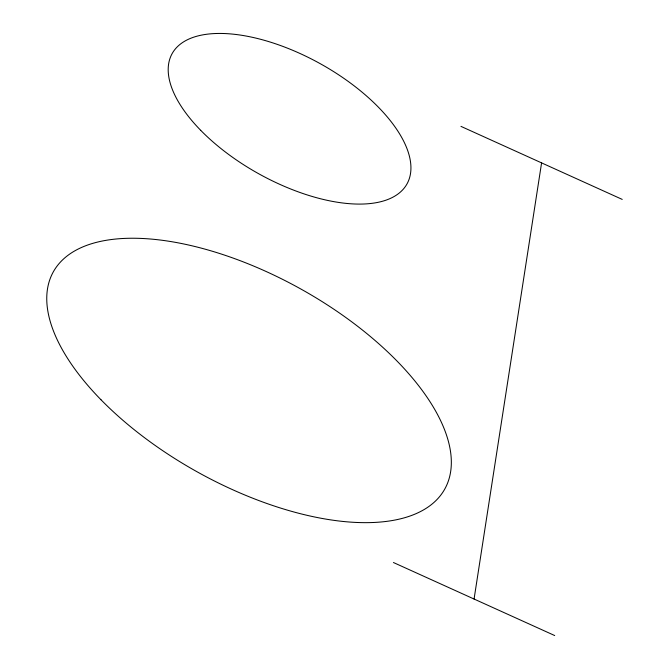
<?xml version="1.0" encoding="UTF-8"?>
<svg xmlns="http://www.w3.org/2000/svg" width="669" height="669" viewBox="0 0 669 669"><rect width="100%" height="100%" fill="white"/><g stroke="black" fill="none" stroke-linecap="round" stroke-linejoin="round"><path stroke-width="1" d="M474.07 599.031L541.589 162.885M460.958 126.374L622.22 199.404M393.439 562.52L554.701 635.55M100.96 399.728A223.831 105.083 29 0 0 442.435 492.827A223.831 105.083 29 0 0 203.752 248.793A223.831 105.083 29 0 0 100.96 399.728M200.708 130.33A134.302 63.053 29 0 0 405.598 186.191A134.302 63.053 29 0 0 262.382 39.772A134.302 63.053 29 0 0 200.708 130.33"/></g></svg>
